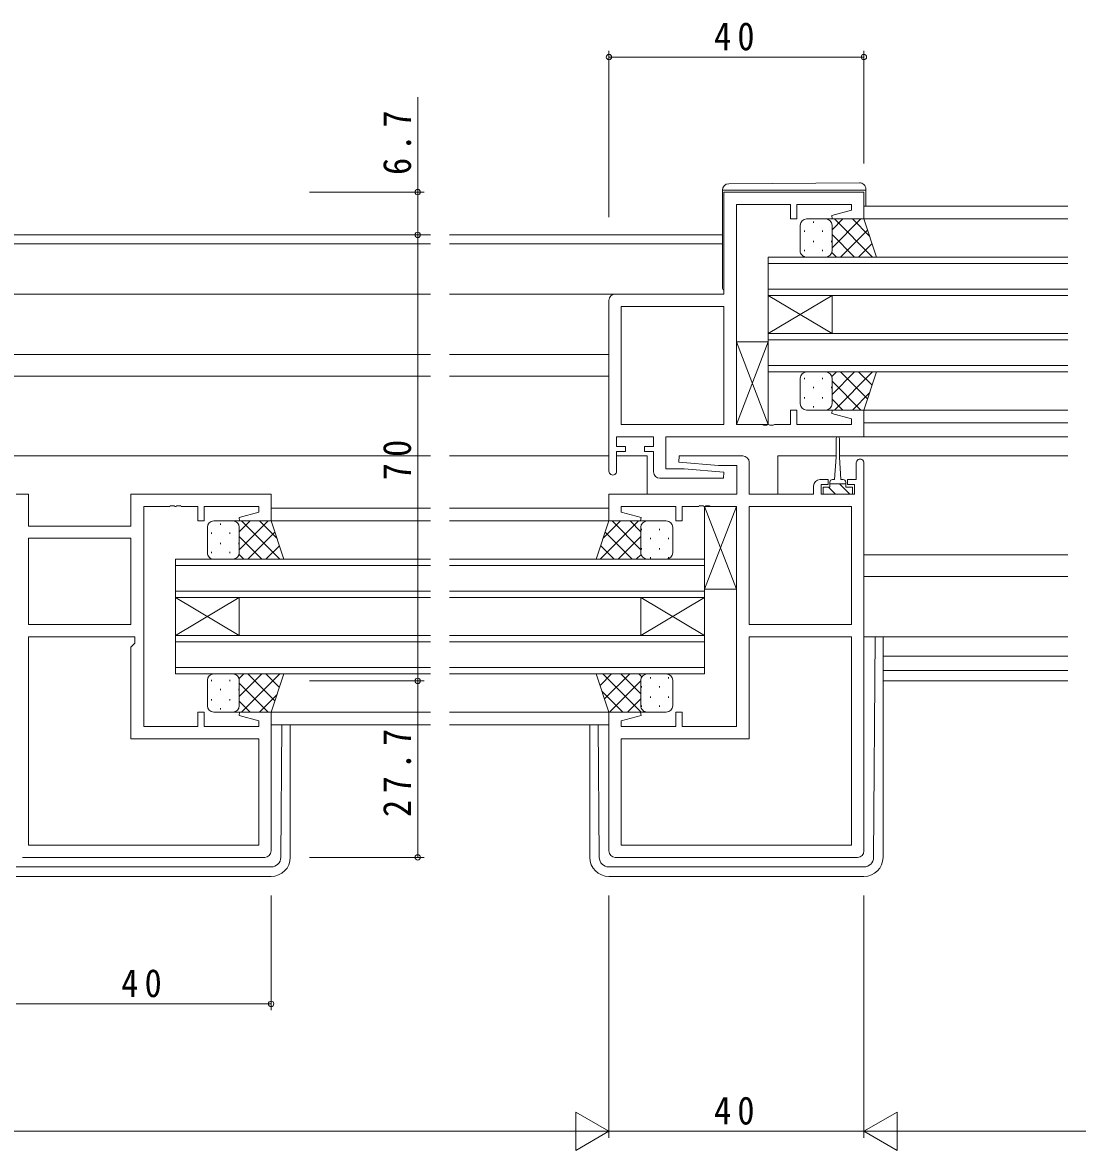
# Model space of a CAD drawing. Units: millimetres, scale not verified. Extents: x -594 to 539, y -420 to 386.
# Drawn here: x 72.8 to 238.3, y -233.5 to -56.5 of the extents above; entities that cross this region are included whole.
import ezdxf

# ---------------------------------------------------------------- set-up
doc = ezdxf.new("R2010")
doc.units = ezdxf.units.MM
doc.header["$LTSCALE"] = 2
for name, color, linetype, lineweight in [('0-3_YKK_11', 7, 'Continuous', 9), ('0-4_YKK_12', 2, 'Continuous', 9), ('0-5_YKK_13', 4, 'Continuous', 9), ('0-7_YKK_D', 6, 'Continuous', 9)]:
    doc.layers.add(name, color=color, linetype=linetype, lineweight=lineweight)
doc.styles.add('ＭＳ ゴシック', font='')
doc.styles.get('ＭＳ ゴシック').set_extended_font_data('MS Gothic')

msp = doc.modelspace()

# ---------------------------------------------------------------- linework, layer by layer
at = {"layer": '0-3_YKK_11'}
for p, q in [((182.836, -83.092), (204.836, -83.092)), ((182.836, -99.092), (182.836, -83.092)), ((204.836, -83.092), (204.836, -87.292)), ((193.336, -85.022), (184.836, -85.022)), ((184.836, -85.022), (184.836, -119.562)), ((193.336, -87.292), (193.336, -85.022)), ((194.336, -85.022), (194.336, -87.292)), ((202.906, -85.022), (194.336, -85.022)), ((199.806, -86.77), (202.906, -85.939)), ((202.906, -85.939), (202.906, -85.022)), ((194.336, -87.292), (193.336, -87.292)), ((199.875, -87.292), (199.806, -86.77)), ((204.836, -87.292), (199.875, -87.292)), ((165.836, -99.092), (182.836, -99.092)), ((164.836, -126.892), (164.836, -100.092)), ((166.766, -101.022), (182.836, -101.022)), ((166.766, -119.562), (166.766, -101.022)), ((182.836, -101.022), (182.836, -119.562)), ((182.836, -101.022), (182.836, -119.562)), ((193.336, -117.292), (194.336, -117.292)), ((193.336, -119.562), (193.336, -117.292)), ((194.336, -117.292), (194.336, -119.562)), ((199.806, -117.814), (199.875, -117.292)), ((202.906, -118.645), (199.806, -117.814)), ((199.875, -117.292), (204.836, -117.292)), ((204.836, -117.292), (204.836, -121.492)), ((182.836, -119.562), (166.766, -119.562)), ((184.836, -119.562), (188.877, -119.562)), ((188.877, -119.562), (189.061, -119.682)), ((189.061, -119.682), (189.611, -119.682)), ((189.611, -119.682), (189.794, -119.562)), ((189.794, -119.562), (189.877, -119.562)), ((189.877, -119.562), (190.061, -119.682)), ((190.061, -119.682), (190.611, -119.682)), ((190.611, -119.682), (190.794, -119.562)), ((190.794, -119.562), (193.336, -119.562)), ((194.336, -119.562), (202.906, -119.562)), ((202.906, -119.562), (202.906, -118.645)), ((166.036, -121.492), (166.036, -122.992)), ((171.836, -121.492), (166.036, -121.492)), ((171.836, -122.992), (171.836, -121.492)), ((173.766, -121.492), (173.766, -126.492)), ((204.836, -121.492), (173.766, -121.492)), ((166.036, -122.992), (167.436, -122.992)), ((166.036, -123.792), (166.036, -126.892)), ((167.436, -123.792), (166.036, -123.792)), ((167.436, -122.992), (167.436, -123.792)), ((170.436, -122.992), (171.836, -122.992)), ((170.436, -123.792), (170.436, -122.992)), ((171.836, -123.792), (170.436, -123.792)), ((171.836, -126.992), (171.836, -123.792)), ((175.816, -125.448), (175.858, -124.492)), ((182.029, -125.992), (175.816, -125.448)), ((175.858, -124.492), (185.836, -124.492)), ((186.836, -125.492), (186.836, -130.492)), ((203.636, -128.192), (203.636, -125.592)), ((204.836, -125.592), (204.836, -186.492)), ((173.766, -126.492), (176.643, -126.492)), ((176.643, -126.492), (182.856, -127.036)), ((184.906, -125.992), (182.029, -125.992)), ((182.856, -127.036), (182.814, -127.992)), ((184.906, -130.492), (184.906, -125.992)), ((182.814, -127.992), (172.836, -127.992)), ((196.936, -130.492), (196.936, -129.192)), ((197.936, -128.192), (199.236, -128.192)), ((198.136, -128.992), (198.136, -130.492)), ((199.236, -128.992), (198.136, -128.992)), ((199.236, -128.192), (199.236, -128.992)), ((202.236, -128.192), (203.636, -128.192)), ((202.236, -128.992), (202.236, -128.192)), ((203.336, -128.992), (202.236, -128.992)), ((203.336, -130.492), (203.336, -128.992)), ((71.836, -130.492), (73.766, -130.492)), ((73.766, -130.492), (73.766, -135.492)), ((89.836, -130.492), (111.836, -130.492)), ((89.836, -135.492), (89.836, -130.492)), ((111.836, -130.492), (111.836, -134.692)), ((164.836, -130.492), (184.906, -130.492)), ((164.836, -134.692), (164.836, -130.492)), ((186.836, -130.492), (196.936, -130.492)), ((198.136, -130.492), (203.336, -130.492)), ((91.836, -132.422), (91.836, -166.962)), ((95.878, -132.422), (91.836, -132.422)), ((96.061, -132.302), (95.878, -132.422)), ((96.611, -132.302), (96.061, -132.302)), ((96.794, -132.422), (96.611, -132.302)), ((96.877, -132.422), (96.794, -132.422)), ((97.061, -132.302), (96.877, -132.422)), ((97.611, -132.302), (97.061, -132.302)), ((97.794, -132.422), (97.611, -132.302)), ((100.336, -132.422), (97.794, -132.422)), ((100.336, -134.692), (100.336, -132.422)), ((101.336, -132.422), (101.336, -134.692)), ((109.906, -132.422), (101.336, -132.422)), ((109.906, -133.339), (109.906, -132.422)), ((166.766, -132.422), (166.766, -133.339)), ((175.336, -132.422), (166.766, -132.422)), ((175.336, -134.692), (175.336, -132.422)), ((176.336, -132.422), (176.336, -134.692)), ((178.877, -132.422), (176.336, -132.422)), ((179.061, -132.302), (178.877, -132.422)), ((179.611, -132.302), (179.061, -132.302)), ((179.794, -132.422), (179.611, -132.302)), ((179.877, -132.422), (179.794, -132.422)), ((180.061, -132.302), (179.877, -132.422)), ((180.611, -132.302), (180.061, -132.302)), ((180.794, -132.422), (180.611, -132.302)), ((184.836, -132.422), (180.794, -132.422)), ((184.836, -166.962), (184.836, -132.422)), ((186.836, -132.422), (202.906, -132.422)), ((186.836, -150.962), (186.836, -132.422)), ((202.906, -132.422), (202.906, -150.962)), ((202.906, -132.422), (202.906, -150.962)), ((106.806, -134.17), (109.906, -133.339)), ((106.875, -134.692), (106.806, -134.17)), ((166.766, -133.339), (169.865, -134.17)), ((169.865, -134.17), (169.796, -134.692)), ((73.766, -135.492), (89.836, -135.492)), ((101.336, -134.692), (100.336, -134.692)), ((111.836, -134.692), (106.875, -134.692)), ((169.796, -134.692), (164.836, -134.692)), ((176.336, -134.692), (175.336, -134.692)), ((73.766, -137.422), (73.766, -150.962)), ((89.836, -137.422), (73.766, -137.422)), ((89.836, -137.422), (73.766, -137.422)), ((89.836, -150.962), (89.836, -137.422)), ((73.766, -150.962), (89.836, -150.962)), ((202.906, -150.962), (186.836, -150.962)), ((73.766, -152.892), (90.436, -152.892)), ((73.766, -185.562), (73.766, -152.892)), ((90.436, -153.892), (89.836, -154.492)), ((90.436, -152.892), (90.436, -153.892)), ((186.836, -152.892), (202.906, -152.892)), ((186.836, -168.892), (186.836, -152.892)), ((202.906, -152.892), (202.906, -185.562)), ((89.836, -154.492), (89.836, -168.892)), ((100.336, -164.692), (101.336, -164.692)), ((100.336, -166.962), (100.336, -164.692)), ((101.336, -164.692), (101.336, -166.962)), ((106.806, -165.214), (106.875, -164.692)), ((109.906, -166.045), (106.806, -165.214)), ((106.875, -164.692), (111.836, -164.692)), ((109.906, -166.962), (109.906, -166.045)), ((111.836, -164.692), (111.836, -186.492)), ((164.836, -164.692), (169.796, -164.692)), ((164.836, -186.492), (164.836, -164.692)), ((169.865, -165.214), (166.766, -166.045)), ((166.766, -166.045), (166.766, -166.962)), ((169.796, -164.692), (169.865, -165.214)), ((175.336, -164.692), (176.336, -164.692)), ((175.336, -166.962), (175.336, -164.692)), ((176.336, -164.692), (176.336, -166.962)), ((91.836, -166.962), (100.336, -166.962)), ((101.336, -166.962), (109.906, -166.962)), ((166.766, -166.962), (175.336, -166.962)), ((176.336, -166.962), (184.836, -166.962)), ((89.836, -168.892), (109.906, -168.892)), ((109.906, -168.892), (109.906, -185.562)), ((166.766, -168.892), (186.836, -168.892)), ((166.766, -185.562), (166.766, -168.892)), ((109.906, -185.562), (73.766, -185.562)), ((109.906, -185.562), (73.766, -185.562)), ((202.906, -185.562), (166.766, -185.562)), ((202.906, -185.562), (166.766, -185.562)), ((110.836, -187.492), (72.836, -187.492)), ((203.836, -187.492), (165.836, -187.492))]:
    msp.add_line(p, q, dxfattribs=at)
for centre, radius, start, end in [((165.836, -100.092), 1, 90, 179.99998), ((185.836, -125.492), 1, 0, 89.99998), ((204.236, -125.592), 0.6, 359.99998, 180), ((165.436, -126.892), 0.6, 179.99998, 0), ((172.836, -126.992), 1, 180, 269.99998), ((197.936, -129.192), 1, 90, 179.99998), ((110.836, -186.492), 1, 270, 359.99998), ((165.836, -186.492), 1, 180, 269.99998), ((203.836, -186.492), 1, 270, 359.99998)]:
    msp.add_arc(centre, radius, start, end, dxfattribs=at)
at = {"layer": '0-4_YKK_12'}
for p, q in [((204.836, -85.292), (236.836, -85.291)), ((204.836, -87.292), (236.836, -87.292)), ((-18.164, -89.792), (136.836, -89.792)), ((182.636, -89.792), (139.836, -89.792)), ((-18.164, -91.192), (136.836, -91.192)), ((182.636, -91.192), (139.836, -91.192)), ((189.836, -93.292), (236.836, -93.292)), ((189.836, -99.292), (189.836, -93.292)), ((189.836, -94.292), (236.836, -94.292)), ((-18.164, -99.092), (136.836, -99.092)), ((165.836, -99.092), (139.836, -99.092)), ((189.836, -98.292), (236.836, -98.292)), ((189.836, -99.292), (236.836, -99.292)), ((189.836, -105.292), (199.836, -99.292)), ((189.836, -99.292), (199.836, -105.292)), ((189.836, -99.292), (189.836, -105.292)), ((199.836, -99.292), (199.836, -105.292)), ((189.836, -105.292), (236.836, -105.292)), ((189.836, -111.292), (189.836, -105.292)), ((189.836, -106.292), (236.836, -106.292)), ((-18.164, -108.592), (136.836, -108.592)), ((164.836, -108.592), (139.836, -108.592)), ((189.836, -110.292), (236.836, -110.292)), ((189.836, -111.292), (236.836, -111.292)), ((-18.164, -111.992), (136.836, -111.992)), ((164.836, -111.992), (139.836, -111.992)), ((236.836, -117.291), (204.836, -117.29)), ((204.836, -119.291), (236.836, -119.292)), ((174.055, -121.492), (236.836, -121.492)), ((204.336, -121.492), (218.836, -121.492)), ((-18.164, -124.492), (136.836, -124.492)), ((164.836, -124.492), (139.836, -124.492)), ((170.836, -124.492), (166.036, -124.492)), ((170.836, -124.492), (170.836, -130.492)), ((191.336, -124.492), (191.336, -130.492)), ((200.486, -124.492), (191.336, -124.492)), ((218.836, -124.492), (200.986, -124.492)), ((218.836, -124.492), (236.836, -124.492)), ((111.836, -132.692), (136.836, -132.692)), ((164.836, -132.692), (139.836, -132.692)), ((111.336, -134.692), (136.836, -134.692)), ((165.081, -134.692), (139.836, -134.692)), ((96.836, -140.692), (136.836, -140.692)), ((96.836, -146.692), (96.836, -140.692)), ((179.836, -140.692), (139.836, -140.692)), ((179.836, -140.692), (179.836, -146.692)), ((204.836, -139.992), (236.836, -139.992)), ((96.836, -141.692), (136.836, -141.692)), ((179.836, -141.692), (139.836, -141.692)), ((204.836, -143.392), (236.836, -143.392)), ((96.836, -145.692), (136.836, -145.692)), ((96.836, -146.692), (136.836, -146.692)), ((96.836, -152.692), (106.836, -146.692)), ((96.836, -146.692), (106.836, -152.692)), ((96.836, -146.692), (96.836, -152.692)), ((106.836, -146.692), (106.836, -152.692)), ((179.836, -145.692), (139.836, -145.692)), ((179.836, -146.692), (139.836, -146.692)), ((179.836, -152.692), (169.836, -146.692)), ((179.836, -146.692), (169.836, -152.692)), ((169.836, -146.692), (169.836, -152.692)), ((179.836, -146.692), (179.836, -152.692)), ((96.836, -152.692), (136.836, -152.692)), ((96.836, -158.692), (96.836, -152.692)), ((96.836, -153.692), (136.836, -153.692)), ((179.836, -152.692), (139.836, -152.692)), ((179.836, -153.692), (139.836, -153.692)), ((179.836, -152.692), (179.836, -158.692)), ((207.836, -155.892), (236.836, -155.892)), ((96.836, -157.692), (136.836, -157.692)), ((96.836, -158.692), (136.836, -158.692)), ((179.836, -157.692), (139.836, -157.692)), ((179.836, -158.692), (139.836, -158.692)), ((207.836, -158.162), (236.836, -158.162)), ((207.836, -159.792), (236.836, -159.792)), ((111.336, -164.692), (136.836, -164.692)), ((165.336, -164.692), (139.836, -164.692)), ((111.836, -166.692), (136.836, -166.692)), ((164.836, -166.692), (139.836, -166.692))]:
    msp.add_line(p, q, dxfattribs=at)
at = {"layer": '0-5_YKK_13'}
for p, q in [((182.636, -82.783), (182.636, -82.792)), ((182.636, -82.792), (182.636, -83.092)), ((182.636, -82.792), (183.131, -82.792)), ((182.636, -98.092), (182.636, -83.092)), ((204.127, -81.604), (183.627, -81.783)), ((205.136, -83.092), (205.136, -82.792)), ((205.136, -83.092), (205.136, -85.292)), ((194.836, -92.292), (194.836, -88.292)), ((195.836, -87.292), (198.836, -87.292)), ((196.916, -87.712), (196.916, -87.912)), ((204.836, -87.292), (198.836, -87.292)), ((199.746, -87.877), (199.746, -87.912)), ((199.836, -91.812), (204.356, -87.292)), ((199.836, -88.984), (201.528, -87.292)), ((199.836, -88.292), (199.836, -92.292)), ((199.836, -88.292), (199.836, -92.292)), ((200.204, -87.292), (206.204, -93.292)), ((203.032, -87.292), (205.737, -89.997)), ((206.836, -93.292), (204.836, -87.292)), ((195.501, -89.127), (195.501, -89.327)), ((198.331, -89.127), (198.331, -89.327)), ((199.836, -89.752), (203.376, -93.292)), ((201.184, -93.292), (205.423, -89.053)), ((196.916, -90.742), (196.916, -90.942)), ((199.746, -90.742), (199.746, -90.942)), ((204.013, -93.292), (206.13, -91.175)), ((195.501, -92.157), (195.501, -92.357)), ((198.836, -93.292), (195.836, -93.292)), ((198.331, -92.157), (198.331, -92.357)), ((198.836, -93.292), (206.836, -93.292)), ((199.803, -92.547), (200.547, -93.292)), ((184.836, -106.562), (189.836, -106.562)), ((184.836, -119.562), (184.836, -106.562)), ((189.836, -106.562), (184.836, -119.562)), ((189.836, -119.562), (184.836, -106.562)), ((189.836, -106.562), (189.836, -119.562)), ((198.836, -111.292), (195.836, -111.292)), ((198.836, -111.292), (206.836, -111.292)), ((199.803, -112.036), (200.547, -111.292)), ((199.836, -114.832), (203.376, -111.292)), ((200.204, -117.292), (206.204, -111.292)), ((201.184, -111.292), (205.423, -115.53)), ((204.013, -111.292), (206.13, -113.409)), ((206.836, -111.292), (204.836, -117.292)), ((194.836, -112.292), (194.836, -116.292)), ((195.501, -112.427), (195.501, -112.25)), ((198.331, -112.427), (198.331, -112.227)), ((199.836, -116.292), (199.836, -112.292)), ((199.836, -116.292), (199.836, -112.292)), ((199.836, -112.772), (204.356, -117.292)), ((196.916, -113.842), (196.916, -113.642)), ((199.746, -113.842), (199.746, -113.642)), ((203.032, -117.292), (205.737, -114.587)), ((195.501, -115.457), (195.501, -115.257)), ((196.916, -116.872), (196.916, -116.672)), ((198.331, -115.457), (198.331, -115.257)), ((199.746, -116.707), (199.746, -116.672)), ((199.836, -115.6), (201.528, -117.292)), ((195.836, -117.292), (198.836, -117.292)), ((204.836, -117.292), (198.836, -117.292)), ((189.836, -119.562), (184.836, -119.562)), ((200.486, -124.692), (200.486, -121.742)), ((200.986, -121.742), (200.986, -124.692)), ((200.486, -124.692), (200.236, -128.192)), ((200.986, -124.692), (201.236, -128.192)), ((199.486, -128.592), (199.486, -129.392)), ((199.486, -128.892), (201.986, -128.892)), ((200.236, -128.192), (199.886, -128.192)), ((202.624, -130.492), (201.024, -128.892)), ((201.586, -128.192), (201.236, -128.192)), ((201.986, -129.392), (201.986, -128.592)), ((198.436, -129.392), (199.486, -129.392)), ((198.436, -130.492), (198.436, -129.392)), ((203.036, -130.492), (198.436, -130.492)), ((200.379, -130.492), (199.279, -129.392)), ((201.986, -129.392), (203.036, -129.392)), ((203.036, -129.392), (203.036, -130.492)), ((179.836, -132.422), (184.836, -132.422)), ((179.836, -145.422), (179.836, -132.422)), ((184.836, -132.422), (179.836, -145.422)), ((184.836, -145.422), (179.836, -132.422)), ((184.836, -132.422), (184.836, -145.422)), ((101.836, -139.692), (101.836, -135.692)), ((102.836, -134.692), (105.836, -134.692)), ((103.916, -135.112), (103.916, -135.312)), ((111.836, -134.692), (105.836, -134.692)), ((106.746, -135.277), (106.746, -135.312)), ((106.836, -139.212), (111.356, -134.692)), ((106.836, -136.384), (108.528, -134.692)), ((106.836, -135.692), (106.836, -139.692)), ((106.836, -135.692), (106.836, -139.692)), ((107.204, -134.692), (113.204, -140.692)), ((110.032, -134.692), (112.737, -137.397)), ((113.836, -140.692), (111.836, -134.692)), ((162.836, -140.692), (164.836, -134.692)), ((169.468, -134.692), (163.468, -140.692)), ((166.639, -134.692), (163.934, -137.397)), ((164.836, -134.692), (170.836, -134.692)), ((169.836, -139.212), (165.316, -134.692)), ((169.836, -136.384), (168.144, -134.692)), ((169.836, -135.692), (169.836, -139.692)), ((169.836, -135.692), (169.836, -139.692)), ((169.926, -135.942), (169.926, -136.142)), ((173.836, -134.692), (170.836, -134.692)), ((172.756, -135.942), (172.756, -136.142)), ((174.836, -139.692), (174.836, -135.692)), ((102.501, -136.527), (102.501, -136.727)), ((105.331, -136.527), (105.331, -136.727)), ((106.836, -137.152), (110.376, -140.692)), ((108.184, -140.692), (112.423, -136.453)), ((168.487, -140.692), (164.249, -136.453)), ((169.836, -137.152), (166.296, -140.692)), ((171.341, -137.357), (171.341, -137.557)), ((174.171, -137.357), (174.171, -137.557)), ((102.501, -139.557), (102.501, -139.757)), ((103.916, -138.142), (103.916, -138.342)), ((105.331, -139.557), (105.331, -139.757)), ((106.746, -138.142), (106.746, -138.342)), ((111.013, -140.692), (113.13, -138.575)), ((165.659, -140.692), (163.541, -138.575)), ((169.926, -138.972), (169.926, -139.172)), ((172.756, -138.972), (172.756, -139.172)), ((105.836, -140.692), (102.836, -140.692)), ((105.836, -140.692), (113.836, -140.692)), ((106.802, -139.947), (107.547, -140.692)), ((170.836, -140.692), (162.836, -140.692)), ((169.869, -139.947), (169.124, -140.692)), ((170.836, -140.692), (173.836, -140.692)), ((171.341, -140.387), (171.341, -140.587)), ((174.171, -140.387), (174.171, -140.587)), ((184.836, -145.422), (179.836, -145.422)), ((204.836, -152.891), (236.836, -152.891)), ((206.347, -187.501), (206.62, -152.891)), ((207.835, -152.891), (207.835, -187.489)), ((105.836, -158.692), (102.836, -158.692)), ((105.836, -158.692), (113.836, -158.692)), ((106.802, -159.436), (107.547, -158.692)), ((106.836, -162.232), (110.376, -158.692)), ((107.204, -164.692), (113.204, -158.692)), ((108.184, -158.692), (112.423, -162.93)), ((111.013, -158.692), (113.13, -160.809)), ((113.836, -158.692), (111.836, -164.692)), ((162.836, -158.692), (164.836, -164.692)), ((170.836, -158.692), (162.836, -158.692)), ((165.259, -158.692), (163.442, -160.509)), ((169.868, -164.692), (163.868, -158.692)), ((168.087, -158.692), (164.149, -162.63)), ((169.836, -161.832), (166.696, -158.692)), ((169.99, -159.158), (169.524, -158.692)), ((170.836, -158.692), (173.836, -158.692)), ((171.341, -159.427), (171.341, -159.227)), ((174.171, -159.427), (174.171, -159.227)), ((101.836, -159.692), (101.836, -163.692)), ((102.501, -159.827), (102.501, -159.65)), ((103.916, -161.242), (103.916, -161.042)), ((105.331, -159.827), (105.331, -159.627)), ((106.746, -161.242), (106.746, -161.042)), ((106.836, -163.692), (106.836, -159.692)), ((106.836, -163.692), (106.836, -159.692)), ((106.836, -160.172), (111.356, -164.692)), ((169.836, -159.772), (164.916, -164.692)), ((169.836, -163.692), (169.836, -159.692)), ((169.836, -163.692), (169.836, -159.692)), ((169.926, -160.842), (169.926, -160.642)), ((172.756, -160.842), (172.756, -160.642)), ((174.836, -159.692), (174.836, -163.692)), ((102.501, -162.857), (102.501, -162.657)), ((105.331, -162.857), (105.331, -162.657)), ((110.032, -164.692), (112.737, -161.987)), ((167.039, -164.692), (163.734, -161.387)), ((169.836, -162.6), (167.744, -164.692)), ((171.341, -162.457), (171.341, -162.257)), ((174.171, -162.457), (174.171, -162.257)), ((103.916, -164.272), (103.916, -164.072)), ((106.746, -164.107), (106.746, -164.072)), ((106.836, -163), (108.528, -164.692)), ((169.926, -163.872), (169.926, -163.672)), ((172.756, -163.872), (172.756, -163.672)), ((102.836, -164.692), (105.836, -164.692)), ((111.836, -164.692), (105.836, -164.692)), ((164.836, -164.692), (170.836, -164.692)), ((170.601, -164.664), (170.572, -164.692)), ((173.836, -164.692), (170.836, -164.692)), ((113.348, -187.501), (113.512, -166.692)), ((114.836, -166.692), (114.836, -187.489)), ((161.835, -166.692), (161.835, -187.489)), ((163.323, -187.501), (163.159, -166.692)), ((71.824, -188.989), (111.848, -188.989)), ((204.847, -188.989), (164.823, -188.989)), ((71.836, -190.489), (111.836, -190.489)), ((204.835, -190.489), (164.835, -190.489))]:
    msp.add_line(p, q, dxfattribs=at)
msp.add_lwpolyline([(183.131, -82.792), (204.631, -82.792), (205.136, -82.792), (205.136, -82.604)], dxfattribs=at)
for centre, radius, start, end in [((183.636, -82.783), 1, 90.5, 180), ((204.136, -82.604), 1, 0, 90.5), ((195.836, -88.292), 1, 89.99989, 179.99989), ((198.836, -88.292), 1, 359.99989, 89.99989), ((198.836, -88.292), 1, 359.99989, 89.99989), ((195.836, -92.292), 1, 179.99989, 269.99989), ((198.836, -92.292), 1, 269.99989, 359.99989), ((198.836, -92.292), 1, 269.99989, 359.99989), ((183.136, -98.092), 0.5, 180, 233.13016), ((195.836, -112.292), 1, 90.00009, 180.00009), ((198.836, -112.292), 1, 0.00009, 90.00009), ((198.836, -112.292), 1, 0.00009, 90.00009), ((195.836, -116.292), 1, 180.00009, 270.00009), ((198.836, -116.292), 1, 270.00009, 0.00009), ((198.836, -116.292), 1, 270.00009, 0.00009), ((200.736, -121.742), 0.25, 0, 180), ((199.886, -128.592), 0.4, 90, 180), ((201.586, -128.592), 0.4, 0, 90), ((102.836, -135.692), 1, 89.99989, 179.99989), ((105.836, -135.692), 1, 359.99989, 89.99989), ((105.836, -135.692), 1, 359.99989, 89.99989), ((170.836, -135.692), 1, 90.00009, 180.00009), ((170.836, -135.692), 1, 90.00009, 180.00009), ((173.836, -135.692), 1, 0.00009, 90.00009), ((102.836, -139.692), 1, 179.99989, 269.99989), ((105.836, -139.692), 1, 269.99989, 359.99989), ((105.836, -139.692), 1, 269.99989, 359.99989), ((170.836, -139.692), 1, 180.00009, 270.00009), ((170.836, -139.692), 1, 180.00009, 270.00009), ((173.836, -139.692), 1, 270.00009, 0.00009), ((102.836, -159.692), 1, 90.00009, 180.00009), ((105.836, -159.692), 1, 0.00009, 90.00009), ((105.836, -159.692), 1, 0.00009, 90.00009), ((170.836, -159.692), 1, 89.99989, 179.99989), ((170.836, -159.692), 1, 89.99989, 179.99989), ((173.836, -159.692), 1, 359.99989, 89.99989), ((102.836, -163.692), 1, 180.00009, 270.00009), ((105.836, -163.692), 1, 270.00009, 0.00009), ((105.836, -163.692), 1, 270.00009, 0.00009), ((170.836, -163.692), 1, 179.99989, 269.99989), ((170.836, -163.692), 1, 179.99989, 269.99989), ((173.836, -163.692), 1, 269.99989, 359.99989), ((111.836, -187.489), 3, 270, 0), ((111.848, -187.489), 1.5, 270, 359.54767), ((164.835, -187.489), 3, 180, 270), ((164.823, -187.489), 1.5, 180.45232, 270), ((204.835, -187.489), 3, 270, 0), ((204.847, -187.489), 1.5, 270, 359.54767)]:
    msp.add_arc(centre, radius, start, end, dxfattribs=at)
at = {"layer": '0-7_YKK_D'}
for p, q in [((164.836, -87.003), (164.836, -60.892)), ((164.836, -61.892), (204.836, -61.892)), ((204.836, -78.598), (204.836, -60.892)), ((134.836, -83.092), (134.836, -68.192)), ((117.836, -83.092), (135.836, -83.092)), ((134.836, -89.792), (134.836, -83.092)), ((117.836, -89.792), (135.836, -89.792)), ((117.836, -89.792), (135.836, -89.792)), ((134.836, -89.792), (134.836, -159.792)), ((117.836, -159.792), (135.836, -159.792)), ((117.836, -159.792), (135.836, -159.792)), ((134.836, -159.792), (134.836, -187.492)), ((117.836, -187.492), (135.836, -187.492)), ((111.836, -193.489), (111.836, -211.489)), ((164.836, -193.489), (164.836, -231.489)), ((164.836, -193.489), (164.836, -231.489)), ((204.836, -193.489), (204.836, -231.489)), ((204.836, -193.489), (204.836, -231.489)), ((111.836, -210.489), (71.836, -210.489)), ((159.64, -227.489), (159.64, -233.489)), ((164.836, -230.489), (159.64, -227.489)), ((204.836, -230.489), (210.032, -227.489)), ((210.032, -233.489), (210.032, -227.489)), ((-40.164, -230.489), (158.836, -230.489)), ((164.836, -230.489), (154.443, -230.489)), ((164.836, -230.489), (159.64, -233.489)), ((164.836, -230.489), (204.836, -230.489)), ((204.836, -230.489), (215.228, -230.489)), ((204.836, -230.489), (210.032, -233.489)), ((210.836, -230.489), (296.836, -230.489))]:
    msp.add_line(p, q, dxfattribs=at)
for centre in [(164.836, -61.892), (204.836, -61.892), (134.836, -83.092), (134.836, -89.792), (134.836, -89.792), (134.836, -159.792), (134.836, -159.792), (134.836, -187.492), (111.836, -210.489)]:
    msp.add_circle(centre, 0.425, dxfattribs=at)

# ---------------------------------------------------------------- texts
at = {"layer": '0-7_YKK_D', "color": 7, "char_height": 4.399, "attachment_point": 7, "style": 'ＭＳ ゴシック'}
for insert in [(181.316, -60.892), (88.316, -209.489), (181.316, -229.489)]:
    msp.add_mtext('\\T1.36;\\W0.9;40', dxfattribs=dict(at, insert=insert))
at = {"layer": '0-7_YKK_D', "color": 7, "char_height": 4.399, "attachment_point": 7, "rotation": 90, "style": 'ＭＳ ゴシック'}
for s, insert in [('\\T1.38;\\W0.9;6.7', (133.836, -80.392)), ('\\T1.36;\\W0.9;70', (133.836, -128.312)), ('\\T1.38;\\W0.9;27.7', (133.836, -181.162))]:
    msp.add_mtext(s, dxfattribs=dict(at, insert=insert))

doc.saveas('drawing.dxf')
